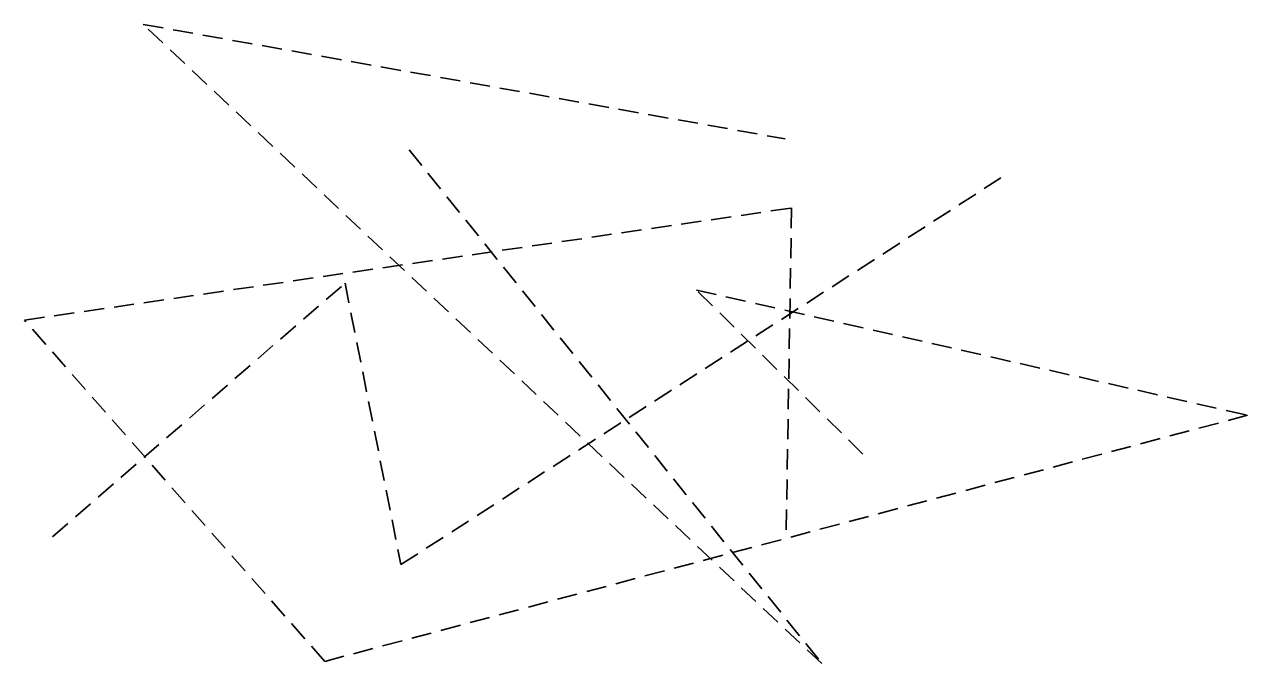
# Model space of a CAD drawing. Header units: millimetres. Extents: x 37 to 423, y 22 to 224.
import ezdxf

# ---------------------------------------------------------------- set-up
doc = ezdxf.new("R2010")
doc.units = ezdxf.units.MM
doc.linetypes.add('HIDDEN', pattern=[9.525, 6.35, -3.175])
doc.layers.add('3.숨은선', color=2, linetype='HIDDEN', lineweight=35)

msp = doc.modelspace()

# ---------------------------------------------------------------- linework, layer by layer
at = {"layer": '3.숨은선'}
for p, q in [((288.64, 22.02), (74.45, 223.81)), ((74.45, 223.81), (277.04, 187.68)), ((158.35, 184.27), (288.64, 22.02)), ((155.78, 53.26), (345.14, 175.36)), ((36.94, 130.42), (279.09, 165.87)), ((279.09, 165.87), (277.38, 61.56)), ((45.82, 62.08), (138.13, 142.12)), ((138.13, 142.12), (155.78, 53.26)), ((301.6, 88.15), (249.07, 139.96)), ((249.07, 139.96), (423.01, 100.42)), ((131.75, 22.71), (36.94, 130.42)), ((423.01, 100.42), (131.75, 22.71))]:
    msp.add_line(p, q, dxfattribs=at)

doc.saveas('drawing.dxf')
